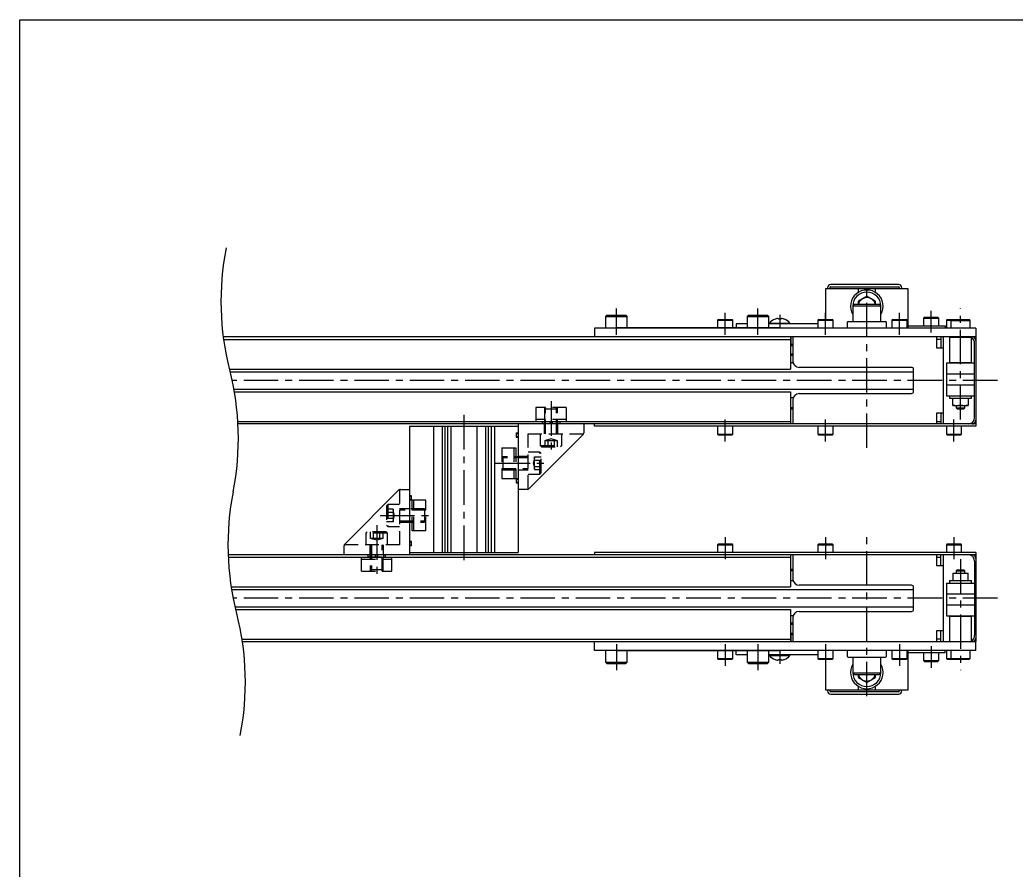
# Model space of a CAD drawing. Extents: x -3 to 4647, y -8 to 2018.
# Drawn here: x 3329.2 to 3786.5, y 1627.8 to 2018 of the extents above; entities that cross this region are included whole.
import ezdxf

# ---------------------------------------------------------------- set-up
doc = ezdxf.new("R2010")
doc.units = 0
doc.header["$LTSCALE"] = 0.5
doc.linetypes.add('CENTER', pattern=[50.8, 31.75, -6.35, 6.35, -6.35])
doc.linetypes.add('DASHED', pattern=[19.05, 12.7, -6.35])
for name, color, linetype in [('MSM_CENTER', 1, 'CENTER'), ('MSM_CONTINUOUS', 7, 'CONTINUOUS'), ('MSM_DASHED', 4, 'DASHED'), ('MSM_NARROW', 5, 'CONTINUOUS')]:
    doc.layers.add(name, color=color, linetype=linetype)

msp = doc.modelspace()

# ---------------------------------------------------------------- linework, layer by layer
at = {"layer": 'MSM_CENTER'}
for p, q in [((3718.02, 1821.52), (3718.02, 1897.52)), ((3603.02, 1873.52), (3603.02, 1885.52)), ((3668.02, 1873.52), (3668.02, 1885.52)), ((3747.52, 1874.52), (3747.52, 1884.52)), ((3761.02, 1834.52), (3761.02, 1885.52)), ((3653.02, 1873.52), (3653.02, 1883.52)), ((3678.02, 1882.63), (3678.02, 1876.52)), ((3699.02, 1873.52), (3699.02, 1883.52)), ((3733.02, 1873.52), (3733.02, 1883.52)), ((3778.02, 1852.52), (3426.65, 1852.52)), ((3573.02, 1843.02), (3573.02, 1819.02)), ((3533.02, 1836.72), (3533.02, 1768.32)), ((3653.02, 1824.52), (3653.02, 1834.52)), ((3699.02, 1824.52), (3699.02, 1834.52)), ((3758.02, 1824.52), (3758.02, 1834.52)), ((3547.52, 1814.52), (3571.3, 1814.52)), ((3494.52, 1790.52), (3518.3, 1790.52)), ((3493.02, 1786.02), (3493.02, 1762.02)), ((3653.02, 1780.52), (3653.02, 1770.52)), ((3699.02, 1780.52), (3699.02, 1770.52)), ((3718.02, 1707.52), (3718.02, 1783.52)), ((3758.02, 1780.52), (3758.02, 1770.52)), ((3761.02, 1770.52), (3761.02, 1719.52)), ((3778.02, 1752.52), (3427.1, 1752.52)), ((3603.02, 1731.52), (3603.02, 1719.52)), ((3653.02, 1731.52), (3653.02, 1721.52)), ((3668.02, 1731.52), (3668.02, 1719.52)), ((3699.02, 1731.52), (3699.02, 1721.52)), ((3733.02, 1731.52), (3733.02, 1721.52)), ((3747.52, 1730.52), (3747.52, 1720.52)), ((3678.02, 1728.52), (3678.02, 1722.41))]:
    msp.add_line(p, q, dxfattribs=at)
at = {"layer": 'MSM_CONTINUOUS'}
for p, q in [((3699.02, 1894.52), (3699.02, 1880.52)), ((3737.02, 1894.52), (3699.02, 1894.52)), ((3700.02, 1895.02), (3700.02, 1894.52)), ((3701.02, 1894.52), (3701.02, 1895.02)), ((3732.52, 1896.52), (3701.52, 1896.52)), ((3701.52, 1895.52), (3732.52, 1895.52)), ((3714.27, 1893.02), (3714.27, 1894.52)), ((3721.77, 1894.52), (3721.77, 1893.02)), ((3733.02, 1895.02), (3733.02, 1894.52)), ((3734.02, 1894.52), (3734.02, 1895.02)), ((3737.02, 1876.52), (3737.02, 1894.52)), ((3718.02, 1891.14), (3714.02, 1888.83)), ((3714.02, 1888.83), (3714.02, 1887.52)), ((3722.02, 1888.83), (3718.02, 1891.14)), ((3722.02, 1887.52), (3722.02, 1888.83)), ((3712.32, 1887.52), (3711.52, 1886.72)), ((3711.52, 1886.72), (3711.52, 1879.52)), ((3711.52, 1886.72), (3724.52, 1886.72)), ((3712.32, 1887.52), (3723.72, 1887.52)), ((3724.52, 1886.72), (3723.72, 1887.52)), ((3724.52, 1879.52), (3724.52, 1886.72)), ((3598.62, 1882.52), (3598.02, 1881.92)), ((3598.02, 1881.92), (3608.02, 1881.92)), ((3598.02, 1881.92), (3598.02, 1876.52)), ((3598.62, 1882.52), (3607.42, 1882.52)), ((3608.02, 1881.92), (3607.42, 1882.52)), ((3608.02, 1876.62), (3608.02, 1881.92)), ((3649.92, 1880.52), (3649.52, 1880.12)), ((3649.52, 1880.12), (3649.52, 1876.62)), ((3649.52, 1880.12), (3656.52, 1880.12)), ((3649.92, 1880.52), (3656.12, 1880.52)), ((3656.52, 1880.12), (3656.12, 1880.52)), ((3656.52, 1876.62), (3656.52, 1880.12)), ((3663.62, 1882.52), (3663.02, 1881.92)), ((3663.02, 1881.92), (3673.02, 1881.92)), ((3663.02, 1881.92), (3663.02, 1876.62)), ((3663.62, 1882.52), (3672.42, 1882.52)), ((3673.02, 1881.92), (3672.42, 1882.52)), ((3673.02, 1876.62), (3673.02, 1881.92)), ((3675.87, 1880.63), (3675.87, 1880.6)), ((3677.4, 1880.79), (3677.4, 1880.6)), ((3678.65, 1880.6), (3678.65, 1880.79)), ((3680.17, 1880.6), (3680.17, 1880.63)), ((3695.92, 1880.52), (3695.52, 1880.12)), ((3695.52, 1880.12), (3695.52, 1876.52)), ((3695.52, 1880.12), (3702.52, 1880.12)), ((3695.92, 1880.52), (3702.12, 1880.52)), ((3702.52, 1880.12), (3702.12, 1880.52)), ((3702.52, 1876.52), (3702.52, 1880.12)), ((3729.92, 1880.52), (3729.52, 1880.12)), ((3729.52, 1880.12), (3729.52, 1876.52)), ((3729.52, 1880.12), (3736.52, 1880.12)), ((3729.92, 1880.52), (3736.12, 1880.52)), ((3736.52, 1880.12), (3736.12, 1880.52)), ((3736.52, 1876.52), (3736.52, 1880.12)), ((3744.42, 1881.52), (3744.02, 1881.12)), ((3744.02, 1881.12), (3751.02, 1881.12)), ((3744.02, 1881.12), (3744.02, 1877.52)), ((3744.42, 1881.52), (3750.62, 1881.52)), ((3751.02, 1881.12), (3750.62, 1881.52)), ((3751.02, 1877.52), (3751.02, 1881.12)), ((3754.92, 1880.52), (3754.52, 1880.12)), ((3754.52, 1880.12), (3756.55, 1880.12)), ((3754.52, 1880.12), (3754.52, 1876.52)), ((3754.92, 1880.52), (3765.09, 1880.52)), ((3756.95, 1880.52), (3756.52, 1880.09)), ((3756.52, 1880.09), (3765.52, 1880.09)), ((3756.52, 1880.09), (3756.52, 1876.52)), ((3765.52, 1880.09), (3765.09, 1880.52)), ((3765.52, 1876.52), (3765.52, 1880.09)), ((3593.02, 1876.52), (3593.02, 1872.52)), ((3768.02, 1876.52), (3593.02, 1876.52)), ((3678.02, 1876.62), (3603.02, 1876.62)), ((3603.02, 1876.62), (3603.02, 1876.52)), ((3663.02, 1878.52), (3658.02, 1878.52)), ((3658.02, 1878.52), (3658.02, 1876.62)), ((3695.52, 1878.52), (3673.02, 1878.52)), ((3673.32, 1878.81), (3673.32, 1878.52)), ((3673.32, 1878.81), (3682.72, 1878.81)), ((3678.02, 1876.62), (3678.02, 1876.52)), ((3682.72, 1878.52), (3682.72, 1878.81)), ((3709.02, 1879.02), (3709.02, 1876.52)), ((3709.52, 1879.52), (3726.52, 1879.52)), ((3727.02, 1876.52), (3727.02, 1879.02)), ((3737.02, 1877.52), (3754.02, 1877.52)), ((3754.02, 1877.52), (3754.02, 1876.52)), ((3768.02, 1876.52), (3768.02, 1872.52)), ((3768.02, 1872.52), (3422.56, 1872.52)), ((3422.72, 1871.32), (3683.02, 1871.32)), ((3683.02, 1872.52), (3683.02, 1857.72)), ((3683.07, 1872.52), (3683.07, 1869.21)), ((3684.02, 1872.52), (3684.02, 1861.52)), ((3750.02, 1872.52), (3750.02, 1867.52)), ((3752.02, 1871.32), (3750.02, 1871.32)), ((3752.02, 1872.52), (3752.02, 1867.52)), ((3753.02, 1872.52), (3753.02, 1832.52)), ((3756.22, 1872.52), (3756.02, 1872.32)), ((3756.02, 1872.32), (3766.02, 1872.32)), ((3756.02, 1872.32), (3756.02, 1860.72)), ((3766.02, 1872.32), (3765.82, 1872.52)), ((3766.02, 1860.72), (3766.02, 1872.32)), ((3766.82, 1872.52), (3766.82, 1872.45)), ((3767.92, 1872.52), (3767.92, 1872.42)), ((3768.02, 1872.42), (3767.92, 1872.42)), ((3768.02, 1872.42), (3768.02, 1831.52)), ((3683.07, 1869.21), (3683.47, 1868.52)), ((3683.07, 1869.21), (3684.02, 1869.21)), ((3683.47, 1868.52), (3684.02, 1868.52)), ((3750.02, 1867.52), (3753.02, 1867.52)), ((3767.52, 1835.52), (3767.52, 1869.52)), ((3684.02, 1864.57), (3683.02, 1864.57)), ((3684.02, 1863.92), (3683.02, 1863.92)), ((3425.41, 1857.72), (3683.02, 1857.72)), ((3684.19, 1860.52), (3683.02, 1860.52)), ((3738.52, 1858.52), (3687.02, 1858.52)), ((3739.52, 1847.52), (3739.52, 1857.52)), ((3754.52, 1860.37), (3754.52, 1855.67)), ((3754.67, 1860.52), (3767.37, 1860.52)), ((3756.02, 1860.72), (3766.02, 1860.72)), ((3756.02, 1860.72), (3756.22, 1860.52)), ((3765.82, 1860.52), (3766.02, 1860.72)), ((3425.71, 1856.52), (3739.52, 1856.52)), ((3754.52, 1855.37), (3754.52, 1850.67)), ((3754.67, 1855.52), (3767.37, 1855.52)), ((3427.45, 1848.52), (3739.52, 1848.52)), ((3754.52, 1850.37), (3754.52, 1845.67)), ((3754.67, 1850.52), (3767.37, 1850.52)), ((3427.66, 1847.32), (3683.02, 1847.32)), ((3683.02, 1847.32), (3683.02, 1832.52)), ((3684.19, 1844.52), (3683.02, 1844.52)), ((3684.02, 1843.52), (3684.02, 1832.52)), ((3687.02, 1846.52), (3738.52, 1846.52)), ((3754.67, 1845.52), (3767.37, 1845.52)), ((3756.02, 1845.52), (3756.02, 1844.42)), ((3756.02, 1844.42), (3766.02, 1844.42)), ((3757.52, 1841.02), (3757.52, 1844.42)), ((3761.02, 1841.34), (3761.02, 1844.42)), ((3764.52, 1844.42), (3764.52, 1841.02)), ((3766.02, 1844.42), (3766.02, 1845.52)), ((3684.02, 1839.92), (3683.02, 1839.92)), ((3684.02, 1839.27), (3683.02, 1839.27)), ((3757.52, 1841.02), (3764.52, 1841.02)), ((3759.02, 1841.02), (3759.02, 1839.95)), ((3759.02, 1839.95), (3763.02, 1839.95)), ((3759.02, 1839.95), (3759.45, 1839.52)), ((3759.45, 1839.52), (3762.59, 1839.52)), ((3762.59, 1839.52), (3763.02, 1839.95)), ((3763.02, 1839.95), (3763.02, 1841.02)), ((3750.02, 1837.52), (3750.02, 1832.52)), ((3753.02, 1837.52), (3750.02, 1837.52)), ((3752.02, 1837.52), (3752.02, 1832.52)), ((3429.25, 1833.72), (3683.02, 1833.72)), ((3768.02, 1832.52), (3429.32, 1832.52)), ((3508.02, 1831.52), (3508.02, 1772.52)), ((3508.02, 1831.52), (3558.02, 1831.52)), ((3519.02, 1831.52), (3519.02, 1773.52)), ((3523.02, 1831.52), (3523.02, 1773.52)), ((3524.24, 1831.52), (3524.24, 1773.52)), ((3525.52, 1831.52), (3525.52, 1773.52)), ((3527.02, 1831.52), (3527.02, 1773.52)), ((3539.02, 1831.52), (3539.02, 1773.52)), ((3543.02, 1831.52), (3543.02, 1773.52)), ((3544.24, 1831.52), (3544.24, 1773.52)), ((3545.52, 1831.52), (3545.52, 1773.52)), ((3547.02, 1831.52), (3547.02, 1773.52)), ((3558.02, 1832.52), (3558.02, 1773.52)), ((3588.02, 1832.52), (3588.02, 1828.44)), ((3593.02, 1831.52), (3593.02, 1832.52)), ((3768.02, 1831.52), (3593.02, 1831.52)), ((3649.52, 1831.52), (3649.52, 1827.92)), ((3656.52, 1827.92), (3656.52, 1831.52)), ((3695.52, 1831.52), (3695.52, 1827.92)), ((3702.52, 1827.92), (3702.52, 1831.52)), ((3750.02, 1833.72), (3752.02, 1833.72)), ((3754.52, 1831.52), (3754.52, 1827.92)), ((3761.52, 1827.92), (3761.52, 1831.52)), ((3766.82, 1832.6), (3766.82, 1832.52)), ((3587.73, 1827.73), (3562.81, 1802.82)), ((3649.52, 1827.92), (3656.52, 1827.92)), ((3649.52, 1827.92), (3649.92, 1827.52)), ((3649.92, 1827.52), (3656.12, 1827.52)), ((3656.12, 1827.52), (3656.52, 1827.92)), ((3695.52, 1827.92), (3695.92, 1827.52)), ((3695.52, 1827.92), (3702.52, 1827.92)), ((3695.92, 1827.52), (3702.12, 1827.52)), ((3702.12, 1827.52), (3702.52, 1827.92)), ((3754.52, 1827.92), (3754.92, 1827.52)), ((3754.52, 1827.92), (3761.52, 1827.92)), ((3754.92, 1827.52), (3761.12, 1827.52)), ((3761.12, 1827.52), (3761.52, 1827.92)), ((3478.31, 1777.32), (3503.23, 1802.23)), ((3503.93, 1802.52), (3508.02, 1802.52)), ((3562.11, 1802.52), (3558.02, 1802.52)), ((3478.02, 1772.52), (3478.02, 1776.61)), ((3649.92, 1777.52), (3649.52, 1777.12)), ((3649.52, 1777.12), (3649.52, 1773.52)), ((3649.52, 1777.12), (3656.52, 1777.12)), ((3649.92, 1777.52), (3656.12, 1777.52)), ((3656.52, 1777.12), (3656.12, 1777.52)), ((3656.52, 1773.52), (3656.52, 1777.12)), ((3695.92, 1777.52), (3695.52, 1777.12)), ((3695.52, 1777.12), (3695.52, 1773.52)), ((3695.52, 1777.12), (3702.52, 1777.12)), ((3695.92, 1777.52), (3702.12, 1777.52)), ((3702.52, 1777.12), (3702.12, 1777.52)), ((3702.52, 1773.52), (3702.52, 1777.12)), ((3754.92, 1777.52), (3754.52, 1777.12)), ((3754.52, 1777.12), (3761.52, 1777.12)), ((3754.52, 1777.12), (3754.52, 1773.52)), ((3754.92, 1777.52), (3761.12, 1777.52)), ((3761.52, 1777.12), (3761.12, 1777.52)), ((3761.52, 1773.52), (3761.52, 1777.12)), ((3768.02, 1772.52), (3424.78, 1772.52)), ((3424.83, 1771.32), (3683.02, 1771.32)), ((3508.02, 1773.52), (3558.02, 1773.52)), ((3593.02, 1773.52), (3593.02, 1772.52)), ((3768.02, 1773.52), (3593.02, 1773.52)), ((3683.02, 1772.52), (3683.02, 1757.72)), ((3684.02, 1772.52), (3684.02, 1761.52)), ((3750.02, 1772.52), (3750.02, 1767.52)), ((3750.02, 1771.32), (3752.02, 1771.32)), ((3752.02, 1767.52), (3752.02, 1772.52)), ((3753.02, 1772.52), (3753.02, 1732.52)), ((3766.82, 1772.52), (3766.82, 1772.45)), ((3767.92, 1772.42), (3767.92, 1772.52)), ((3767.92, 1772.42), (3768.02, 1772.42)), ((3768.02, 1773.52), (3768.02, 1772.52)), ((3768.02, 1772.42), (3768.02, 1732.62)), ((3684.02, 1765.77), (3683.02, 1765.77)), ((3750.02, 1767.52), (3753.02, 1767.52)), ((3759.45, 1765.52), (3759.02, 1765.09)), ((3759.45, 1765.52), (3762.59, 1765.52)), ((3763.02, 1765.09), (3762.59, 1765.52)), ((3767.52, 1769.52), (3767.52, 1735.52)), ((3684.02, 1765.12), (3683.02, 1765.12)), ((3757.52, 1764.02), (3764.52, 1764.02)), ((3757.52, 1764.02), (3757.52, 1760.62)), ((3759.02, 1765.09), (3763.02, 1765.09)), ((3759.02, 1765.09), (3759.02, 1764.02)), ((3761.02, 1763.71), (3761.02, 1760.62)), ((3763.02, 1764.02), (3763.02, 1765.09)), ((3764.52, 1760.62), (3764.52, 1764.02)), ((3426.19, 1757.72), (3683.02, 1757.72)), ((3426.38, 1756.52), (3739.52, 1756.52)), ((3684.19, 1760.52), (3683.02, 1760.52)), ((3738.52, 1758.52), (3687.02, 1758.52)), ((3739.52, 1747.52), (3739.52, 1757.52)), ((3754.52, 1759.37), (3754.52, 1754.67)), ((3754.67, 1759.52), (3767.37, 1759.52)), ((3756.02, 1760.62), (3766.02, 1760.62)), ((3756.02, 1760.62), (3756.02, 1759.52)), ((3766.02, 1759.52), (3766.02, 1760.62)), ((3754.52, 1754.37), (3754.52, 1749.67)), ((3754.67, 1754.52), (3767.37, 1754.52)), ((3427.96, 1748.52), (3739.52, 1748.52)), ((3428.25, 1747.32), (3683.02, 1747.32)), ((3683.02, 1747.32), (3683.02, 1732.52)), ((3754.52, 1749.37), (3754.52, 1744.67)), ((3754.67, 1749.52), (3767.37, 1749.52)), ((3684.19, 1744.52), (3683.02, 1744.52)), ((3684.02, 1743.52), (3684.02, 1732.52)), ((3687.02, 1746.52), (3738.52, 1746.52)), ((3754.67, 1744.52), (3767.37, 1744.52)), ((3756.22, 1744.52), (3756.02, 1744.32)), ((3756.02, 1744.32), (3756.02, 1732.72)), ((3756.02, 1744.32), (3766.02, 1744.32)), ((3766.02, 1744.32), (3765.82, 1744.52)), ((3766.02, 1732.72), (3766.02, 1744.32)), ((3684.02, 1741.12), (3683.02, 1741.12)), ((3684.02, 1740.47), (3683.02, 1740.47)), ((3431.16, 1733.72), (3683.02, 1733.72)), ((3683.47, 1736.52), (3683.07, 1735.83)), ((3683.07, 1735.83), (3684.02, 1735.83)), ((3683.07, 1735.83), (3683.07, 1732.52)), ((3683.47, 1736.52), (3684.02, 1736.52)), ((3750.02, 1737.52), (3750.02, 1732.52)), ((3753.02, 1737.52), (3750.02, 1737.52)), ((3752.02, 1733.72), (3750.02, 1733.72)), ((3752.02, 1732.52), (3752.02, 1737.52)), ((3768.02, 1732.52), (3431.34, 1732.52)), ((3593.02, 1728.52), (3593.02, 1732.52)), ((3756.02, 1732.72), (3766.02, 1732.72)), ((3756.02, 1732.72), (3756.22, 1732.52)), ((3765.82, 1732.52), (3766.02, 1732.72)), ((3766.82, 1732.6), (3766.82, 1732.52)), ((3767.92, 1732.52), (3767.92, 1732.62)), ((3768.02, 1732.62), (3767.92, 1732.62)), ((3768.02, 1728.52), (3768.02, 1732.52)), ((3768.02, 1728.52), (3593.02, 1728.52)), ((3598.02, 1728.52), (3598.02, 1723.12)), ((3603.02, 1728.42), (3603.02, 1728.52)), ((3678.02, 1728.42), (3603.02, 1728.42)), ((3608.02, 1723.12), (3608.02, 1728.42)), ((3649.52, 1728.42), (3649.52, 1724.92)), ((3649.52, 1724.92), (3656.52, 1724.92)), ((3649.52, 1724.92), (3649.92, 1724.52)), ((3649.92, 1724.52), (3656.12, 1724.52)), ((3656.12, 1724.52), (3656.52, 1724.92)), ((3656.52, 1724.92), (3656.52, 1728.42)), ((3658.02, 1726.52), (3658.02, 1728.42)), ((3663.02, 1726.52), (3658.02, 1726.52)), ((3663.02, 1728.42), (3663.02, 1723.12)), ((3673.02, 1723.12), (3673.02, 1728.42)), ((3695.52, 1726.52), (3673.02, 1726.52)), ((3673.32, 1726.52), (3673.32, 1726.23)), ((3673.32, 1726.23), (3682.72, 1726.23)), ((3675.87, 1724.41), (3675.87, 1724.45)), ((3677.4, 1724.26), (3677.4, 1724.45)), ((3678.02, 1728.42), (3678.02, 1728.52)), ((3678.65, 1724.45), (3678.65, 1724.26)), ((3680.17, 1724.45), (3680.17, 1724.41)), ((3682.72, 1726.23), (3682.72, 1726.52)), ((3695.52, 1728.52), (3695.52, 1724.92)), ((3695.52, 1724.92), (3702.52, 1724.92)), ((3695.52, 1724.92), (3695.92, 1724.52)), ((3695.92, 1724.52), (3702.12, 1724.52)), ((3699.02, 1724.52), (3699.02, 1710.52)), ((3702.12, 1724.52), (3702.52, 1724.92)), ((3702.52, 1724.92), (3702.52, 1728.52)), ((3709.02, 1728.52), (3709.02, 1726.02)), ((3709.52, 1725.52), (3726.52, 1725.52)), ((3711.52, 1725.52), (3711.52, 1718.32)), ((3724.52, 1718.32), (3724.52, 1725.52)), ((3727.02, 1726.02), (3727.02, 1728.52)), ((3729.52, 1728.52), (3729.52, 1724.92)), ((3729.52, 1724.92), (3736.52, 1724.92)), ((3729.52, 1724.92), (3729.92, 1724.52)), ((3729.92, 1724.52), (3736.12, 1724.52)), ((3736.12, 1724.52), (3736.52, 1724.92)), ((3736.52, 1724.92), (3736.52, 1728.52)), ((3737.02, 1710.52), (3737.02, 1728.52)), ((3754.02, 1727.52), (3737.02, 1727.52)), ((3744.02, 1727.52), (3744.02, 1723.92)), ((3751.02, 1723.92), (3751.02, 1727.52)), ((3754.02, 1727.52), (3754.02, 1728.52)), ((3754.52, 1728.52), (3754.52, 1724.92)), ((3754.52, 1724.92), (3754.92, 1724.52)), ((3754.52, 1724.92), (3756.55, 1724.92)), ((3754.92, 1724.52), (3765.09, 1724.52)), ((3756.52, 1728.52), (3756.52, 1724.95)), ((3756.52, 1724.95), (3765.52, 1724.95)), ((3756.52, 1724.95), (3756.95, 1724.52)), ((3765.09, 1724.52), (3765.52, 1724.95)), ((3765.52, 1724.95), (3765.52, 1728.52)), ((3598.02, 1723.12), (3608.02, 1723.12)), ((3598.02, 1723.12), (3598.62, 1722.52)), ((3598.62, 1722.52), (3607.42, 1722.52)), ((3607.42, 1722.52), (3608.02, 1723.12)), ((3663.02, 1723.12), (3673.02, 1723.12)), ((3663.02, 1723.12), (3663.62, 1722.52)), ((3663.62, 1722.52), (3672.42, 1722.52)), ((3672.42, 1722.52), (3673.02, 1723.12)), ((3744.02, 1723.92), (3751.02, 1723.92)), ((3744.02, 1723.92), (3744.42, 1723.52)), ((3744.42, 1723.52), (3750.62, 1723.52)), ((3750.62, 1723.52), (3751.02, 1723.92)), ((3711.52, 1718.32), (3724.52, 1718.32)), ((3711.52, 1718.32), (3712.32, 1717.52)), ((3712.32, 1717.52), (3723.72, 1717.52)), ((3714.02, 1717.52), (3714.02, 1716.21)), ((3714.02, 1716.21), (3718.02, 1713.9)), ((3718.02, 1713.9), (3722.02, 1716.21)), ((3722.02, 1716.21), (3722.02, 1717.52)), ((3723.72, 1717.52), (3724.52, 1718.32)), ((3699.02, 1710.52), (3737.02, 1710.52)), ((3700.02, 1710.52), (3700.02, 1710.02)), ((3701.02, 1710.02), (3701.02, 1710.52)), ((3714.27, 1710.52), (3714.27, 1712.03)), ((3721.77, 1712.03), (3721.77, 1710.52)), ((3733.02, 1710.52), (3733.02, 1710.02)), ((3734.02, 1710.02), (3734.02, 1710.52)), ((3732.52, 1709.52), (3701.52, 1709.52)), ((3701.52, 1708.52), (3732.52, 1708.52))]:
    msp.add_line(p, q, dxfattribs=at)
for centre, radius, start, end in [((3701.52, 1895.02), 1.5, 90, 180), ((3701.52, 1895.02), 0.5, 90, 180), ((3718.02, 1886.52), 7.5, 330.0736, 209.9264), ((3732.52, 1895.02), 1.5, 0, 90), ((3732.52, 1895.02), 0.5, 0, 90), ((3718.02, 1886.52), 6.5, 1.7912, 178.2088), ((3718.02, 1886.52), 4, 13.6512, 165.5225), ((3678.02, 1874.92), 6.1, 110.6378, 140.3981), ((3678.02, 1874.92), 6.07, 104.9464, 110.752), ((3677.08, 1878.97), 1.92, 86.365, 108.9637), ((3677.17, 1880.59), 0.303, 41.6072, 84.1831), ((3678.02, 1874.92), 5.71, 83.7144, 96.2856), ((3678.84, 1880.64), 0.246, 98.8781, 143.3804), ((3678.95, 1878.81), 2.08, 72.0359, 93.8615), ((3678.02, 1874.92), 6.07, 69.248, 75.0536), ((3678.02, 1874.92), 6.1, 39.6019, 69.3622), ((3709.52, 1879.02), 0.5, 90, 180), ((3726.52, 1879.02), 0.5, 0, 90), ((3764.52, 1869.52), 3, 0, 60), ((3766.32, 1870.82), 1.7, 0, 90), ((3687.02, 1861.52), 3, 180, 270), ((3738.52, 1857.52), 1, 0, 90), ((3754.67, 1860.37), 0.15, 90, 180), ((3767.37, 1860.37), 0.15, 0, 90), ((3754.67, 1855.67), 0.15, 180, 270), ((3754.67, 1855.37), 0.15, 90, 180), ((3767.37, 1855.67), 0.15, 270, 0), ((3767.37, 1855.37), 0.15, 0, 90), ((3754.67, 1850.67), 0.15, 180, 270), ((3754.67, 1850.37), 0.15, 90, 180), ((3767.37, 1850.67), 0.15, 270, 0), ((3767.37, 1850.37), 0.15, 0, 90), ((3687.02, 1843.52), 3, 90, 180), ((3738.52, 1847.52), 1, 270, 0), ((3754.67, 1845.67), 0.15, 180, 270), ((3767.37, 1845.67), 0.15, 270, 0), ((3759.27, 1846.1), 5.07, 249.8205, 290.1795), ((3762.77, 1846.08), 5.05, 249.7438, 290.2562), ((3764.52, 1835.52), 3, 270, 0), ((3766.32, 1834.22), 1.7, 270, 0), ((3587.02, 1828.44), 1, 315, 0), ((3503.93, 1801.52), 1, 90, 135), ((3562.11, 1803.52), 1, 270, 315), ((3479.02, 1776.61), 1, 135, 180), ((3764.52, 1769.52), 3, 0, 90), ((3766.32, 1770.82), 1.7, 0, 90), ((3687.02, 1761.52), 3, 180, 270), ((3759.27, 1758.96), 5.06, 69.7735, 110.2265), ((3762.77, 1758.96), 5.06, 69.7735, 110.2265), ((3738.52, 1757.52), 1, 0, 90), ((3754.67, 1759.37), 0.15, 90, 180), ((3767.37, 1759.37), 0.15, 0, 90), ((3754.67, 1754.67), 0.15, 180, 270), ((3754.67, 1754.37), 0.15, 90, 180), ((3767.37, 1754.67), 0.15, 270, 0), ((3767.37, 1754.37), 0.15, 0, 90), ((3738.52, 1747.52), 1, 270, 0), ((3754.67, 1749.67), 0.15, 180, 270), ((3754.67, 1749.37), 0.15, 90, 180), ((3767.37, 1749.67), 0.15, 270, 0), ((3767.37, 1749.37), 0.15, 0, 90), ((3687.02, 1743.52), 3, 90, 180), ((3754.67, 1744.67), 0.15, 180, 270), ((3767.37, 1744.67), 0.15, 270, 0), ((3764.52, 1735.52), 3, 300, 0), ((3766.32, 1734.22), 1.7, 270, 0), ((3678.02, 1730.12), 6.1, 219.6019, 249.3622), ((3678.02, 1730.12), 6.07, 249.248, 255.0536), ((3677.08, 1726.07), 1.92, 251.0363, 273.635), ((3677.17, 1724.46), 0.303, 275.8169, 318.3928), ((3678.02, 1730.12), 5.71, 263.7144, 276.2856), ((3678.84, 1724.41), 0.246, 216.6196, 261.1219), ((3678.95, 1726.23), 2.08, 266.1385, 287.9641), ((3678.02, 1730.12), 6.07, 284.9464, 290.752), ((3678.02, 1730.12), 6.1, 290.6378, 320.3981), ((3709.52, 1726.02), 0.5, 180, 270), ((3726.52, 1726.02), 0.5, 270, 0), ((3718.02, 1718.52), 7.5, 150.0736, 29.9264), ((3718.02, 1718.52), 6.5, 181.7912, 358.2088), ((3718.02, 1718.52), 4, 194.4775, 345.5225), ((3701.52, 1710.02), 1.5, 180, 270), ((3701.52, 1710.02), 0.5, 180, 270), ((3732.52, 1710.02), 0.5, 270, 0), ((3732.52, 1710.02), 1.5, 270, 0)]:
    msp.add_arc(centre, radius, start, end, dxfattribs=at)
at = {"layer": 'MSM_DASHED'}
for p, q in [((3580.02, 1840.02), (3566.02, 1840.02)), ((3566.02, 1840.02), (3566.02, 1833.72)), ((3570.02, 1840.02), (3570.02, 1828.02)), ((3570.56, 1840.02), (3570.02, 1839.48)), ((3570.02, 1839.48), (3576.02, 1839.48)), ((3570.56, 1828.02), (3570.56, 1840.02)), ((3575.48, 1828.02), (3575.48, 1840.02)), ((3576.02, 1839.48), (3575.48, 1840.02)), ((3576.02, 1828.02), (3576.02, 1840.02)), ((3580.02, 1840.02), (3580.02, 1833.72)), ((3580.02, 1834.52), (3566.02, 1834.52)), ((3577.02, 1833.52), (3569.02, 1833.52)), ((3569.02, 1833.52), (3569.02, 1832.52)), ((3569.92, 1832.52), (3569.92, 1828.02)), ((3569.96, 1832.52), (3569.96, 1833.52)), ((3572.52, 1833.52), (3572.52, 1832.52)), ((3573.52, 1833.52), (3573.52, 1832.52)), ((3576.08, 1833.52), (3576.08, 1832.52)), ((3576.12, 1828.02), (3576.12, 1832.52)), ((3577.02, 1833.52), (3577.02, 1832.52)), ((3557.02, 1828.52), (3558.02, 1828.52)), ((3557.02, 1828.52), (3557.02, 1826.52)), ((3557.02, 1828.22), (3558.02, 1828.22)), ((3557.02, 1826.82), (3558.02, 1826.82)), ((3557.02, 1826.52), (3558.02, 1826.52)), ((3562.52, 1802.61), (3562.52, 1828.02)), ((3562.52, 1828.02), (3587.93, 1828.02)), ((3568.02, 1828.02), (3568.02, 1822.62)), ((3570.13, 1825.02), (3570.13, 1822.02)), ((3570.13, 1825.02), (3575.91, 1825.02)), ((3573.02, 1825.69), (3570.52, 1825.02)), ((3571.58, 1825.02), (3571.58, 1822.02)), ((3575.52, 1825.02), (3573.02, 1825.69)), ((3574.46, 1825.02), (3574.46, 1822.02)), ((3575.91, 1825.02), (3575.91, 1822.02)), ((3578.02, 1822.62), (3578.02, 1828.02)), ((3550.52, 1821.52), (3550.52, 1807.52)), ((3550.52, 1821.52), (3556.82, 1821.52)), ((3556.02, 1821.52), (3556.02, 1807.52)), ((3556.82, 1821.52), (3556.82, 1807.52)), ((3568.02, 1822.62), (3568.62, 1822.02)), ((3568.02, 1822.62), (3578.02, 1822.62)), ((3568.62, 1822.02), (3577.42, 1822.02)), ((3577.42, 1822.02), (3578.02, 1822.62)), ((3562.52, 1817.52), (3550.52, 1817.52)), ((3551.06, 1817.52), (3550.52, 1816.98)), ((3562.52, 1816.98), (3550.52, 1816.98)), ((3551.06, 1811.52), (3551.06, 1817.52)), ((3562.52, 1817.62), (3558.02, 1817.62)), ((3567.92, 1819.52), (3562.52, 1819.52)), ((3565.52, 1817.02), (3564.85, 1814.52)), ((3565.52, 1817.41), (3568.52, 1817.41)), ((3565.52, 1811.64), (3565.52, 1817.41)), ((3565.52, 1815.97), (3568.52, 1815.97)), ((3568.52, 1818.92), (3567.92, 1819.52)), ((3567.92, 1809.52), (3567.92, 1819.52)), ((3568.52, 1810.12), (3568.52, 1818.92)), ((3550.52, 1812.06), (3562.52, 1812.06)), ((3550.52, 1812.06), (3551.06, 1811.52)), ((3550.52, 1811.52), (3562.52, 1811.52)), ((3558.02, 1811.42), (3562.52, 1811.42)), ((3564.85, 1814.52), (3565.52, 1812.02)), ((3565.52, 1813.08), (3568.52, 1813.08)), ((3565.52, 1811.64), (3568.52, 1811.64)), ((3550.52, 1807.52), (3556.82, 1807.52)), ((3557.02, 1807.52), (3558.02, 1807.52)), ((3557.02, 1807.52), (3557.02, 1805.52)), ((3557.02, 1807.22), (3558.02, 1807.22)), ((3562.52, 1809.52), (3567.92, 1809.52)), ((3567.92, 1809.52), (3568.52, 1810.12)), ((3503.52, 1802.43), (3503.52, 1777.02)), ((3557.02, 1805.82), (3558.02, 1805.82)), ((3557.02, 1805.52), (3558.02, 1805.52)), ((3509.02, 1799.52), (3508.02, 1799.52)), ((3509.02, 1799.22), (3508.02, 1799.22)), ((3509.02, 1797.82), (3508.02, 1797.82)), ((3509.02, 1797.52), (3508.02, 1797.52)), ((3509.02, 1797.52), (3509.02, 1799.52)), ((3509.22, 1783.52), (3509.22, 1797.52)), ((3515.52, 1797.52), (3509.22, 1797.52)), ((3510.02, 1783.52), (3510.02, 1797.52)), ((3515.52, 1783.52), (3515.52, 1797.52)), ((3498.12, 1795.52), (3497.52, 1794.92)), ((3497.52, 1794.92), (3497.52, 1786.12)), ((3500.52, 1793.41), (3497.52, 1793.41)), ((3503.52, 1795.52), (3498.12, 1795.52)), ((3498.12, 1795.52), (3498.12, 1785.52)), ((3500.52, 1793.41), (3500.52, 1787.64)), ((3501.19, 1790.52), (3500.52, 1793.02)), ((3508.02, 1793.62), (3503.52, 1793.62)), ((3514.98, 1793.52), (3503.52, 1793.52)), ((3515.52, 1792.98), (3503.52, 1792.98)), ((3515.52, 1792.98), (3514.98, 1793.52)), ((3514.98, 1793.52), (3514.98, 1787.52)), ((3500.52, 1791.97), (3497.52, 1791.97)), ((3500.52, 1789.08), (3497.52, 1789.08)), ((3500.52, 1788.02), (3501.19, 1790.52)), ((3500.52, 1787.64), (3497.52, 1787.64)), ((3497.52, 1786.12), (3498.12, 1785.52)), ((3498.12, 1785.52), (3503.52, 1785.52)), ((3503.52, 1788.06), (3515.52, 1788.06)), ((3503.52, 1787.52), (3514.98, 1787.52)), ((3503.52, 1787.42), (3508.02, 1787.42)), ((3514.98, 1787.52), (3515.52, 1788.06)), ((3488.62, 1783.02), (3488.02, 1782.42)), ((3488.02, 1782.42), (3488.02, 1777.02)), ((3498.02, 1782.42), (3488.02, 1782.42)), ((3497.42, 1783.02), (3488.62, 1783.02)), ((3490.13, 1780.02), (3490.13, 1783.02)), ((3495.91, 1780.02), (3490.13, 1780.02)), ((3490.52, 1780.02), (3493.02, 1779.35)), ((3491.58, 1780.02), (3491.58, 1783.02)), ((3493.02, 1779.35), (3495.52, 1780.02)), ((3494.46, 1780.02), (3494.46, 1783.02)), ((3495.91, 1780.02), (3495.91, 1783.02)), ((3498.02, 1782.42), (3497.42, 1783.02)), ((3498.02, 1777.02), (3498.02, 1782.42)), ((3515.52, 1783.52), (3509.22, 1783.52)), ((3503.52, 1777.02), (3478.11, 1777.02)), ((3489.92, 1777.02), (3489.92, 1772.52)), ((3490.02, 1777.02), (3490.02, 1765.02)), ((3490.56, 1777.02), (3490.56, 1765.02)), ((3495.48, 1765.02), (3495.48, 1777.02)), ((3496.02, 1765.02), (3496.02, 1777.02)), ((3496.12, 1772.52), (3496.12, 1777.02)), ((3509.02, 1778.52), (3508.02, 1778.52)), ((3509.02, 1778.22), (3508.02, 1778.22)), ((3509.02, 1776.82), (3508.02, 1776.82)), ((3509.02, 1776.52), (3508.02, 1776.52)), ((3509.02, 1776.52), (3509.02, 1778.52)), ((3486.02, 1765.02), (3486.02, 1771.32)), ((3486.02, 1770.52), (3500.02, 1770.52)), ((3489.02, 1771.52), (3489.02, 1772.52)), ((3489.02, 1771.52), (3497.02, 1771.52)), ((3489.96, 1771.52), (3489.96, 1772.52)), ((3492.52, 1771.52), (3492.52, 1772.52)), ((3493.52, 1771.52), (3493.52, 1772.52)), ((3496.08, 1772.52), (3496.08, 1771.52)), ((3497.02, 1771.52), (3497.02, 1772.52)), ((3500.02, 1765.02), (3500.02, 1771.32)), ((3496.02, 1765.56), (3490.02, 1765.56)), ((3490.02, 1765.56), (3490.56, 1765.02)), ((3495.48, 1765.02), (3496.02, 1765.56)), ((3486.02, 1765.02), (3500.02, 1765.02))]:
    msp.add_line(p, q, dxfattribs=at)
at = {"layer": 'MSM_NARROW'}
for p, q in [((3329.2, 1134.69), (3329.2, 2018)), ((3329.2, 2018), (4647.45, 2018))]:
    msp.add_line(p, q, dxfattribs=at)
for centre, start, end in [((3547.37, 1888.88), 168.8008, 194.491), ((3303.61, 1825.88), 348.8008, 14.491), ((3550.59, 1776.98), 168.8008, 194.491), ((3306.83, 1713.98), 348.8008, 14.491)]:
    msp.add_arc(centre, 125.89, start, end, dxfattribs=at)

doc.saveas('drawing.dxf')
